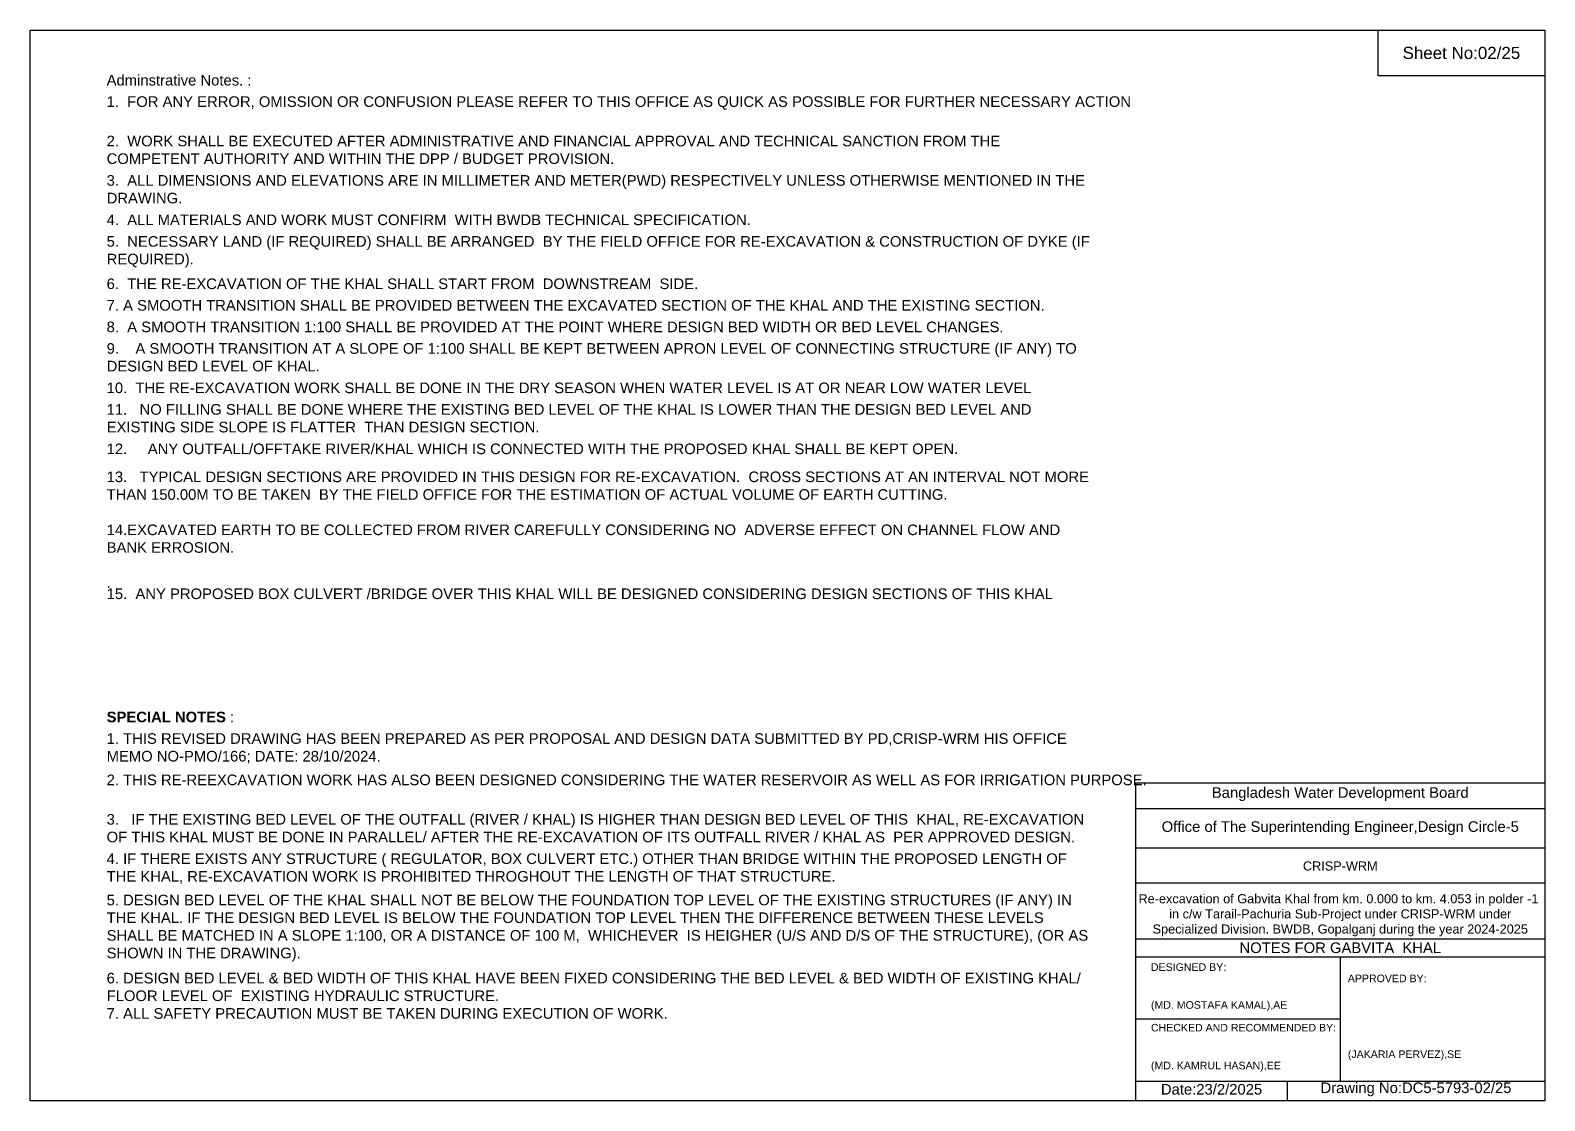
# Model space of a CAD drawing. Header units: feet. Extents: x 91000 to 358000, y -12982 to 34.
# Drawn here: x 110000 to 118000, y -5656 to 0 of the extents above; entities that cross this region are included whole.
import ezdxf

# ---------------------------------------------------------------- set-up
doc = ezdxf.new("R2010")
doc.units = ezdxf.units.FT
doc.header["$LTSCALE"] = 7
doc.header["$MEASUREMENT"] = 0
doc.styles.get("Standard").update_dxf_attribs({"font": 'arial.ttf'})

msp = doc.modelspace()

# ---------------------------------------------------------------- linework, layer by layer
for points in [[(110000, 0), (118000, 0), (118000, -5656), (110000, -5656)], [(117120, 0), (118000, 0), (118000, -240), (117120, -240)]]:
    msp.add_lwpolyline(points, close=True)
for points in [[(115840, -5656), (115840, -3976), (118000, -3976)], [(115840, -4112), (118000, -4112)], [(115840, -4320), (118000, -4320)], [(115840, -4504), (118000, -4504)], [(115840, -4800), (118000, -4800)], [(115840, -4896), (118000, -4896)], [(116920, -4896), (116920, -5552)], [(115840, -5224), (116920, -5224)], [(115840, -5552), (118000, -5552)], [(116640, -5552), (116640, -5656)]]:
    msp.add_lwpolyline(points)

# ---------------------------------------------------------------- texts
at = {"attachment_point": 5}
for s, insert, char_height in [('Sheet No:02/25', (117560, -120), 64), ('Bangladesh Water Development Board', (116920, -4036), 56), ('Office of The Superintending Engineer,Design Circle-5', (116920, -4216), 56)]:
    msp.add_mtext(s, dxfattribs=dict(at, insert=insert, char_height=char_height))
for s, insert, char_height, width, attachment_point in [('Adminstrative Notes. :', (110403.3, -235.8), 56, 5200, 1), ('1.  FOR ANY ERROR, OMISSION OR CONFUSION PLEASE REFER TO THIS OFFICE AS QUICK AS POSSIBLE FOR FURTHER NECESSARY ACTION', (110403.3, -348.8), 56, 5200, 1), ('2.  WORK SHALL BE EXECUTED AFTER ADMINISTRATIVE AND FINANCIAL APPROVAL AND TECHNICAL SANCTION FROM THE COMPETENT AUTHORITY AND WITHIN THE DPP / BUDGET PROVISION. ', (110403.3, -557), 56, 5200, 1), ('3.  ALL DIMENSIONS AND ELEVATIONS ARE IN MILLIMETER AND METER(PWD) RESPECTIVELY UNLESS OTHERWISE MENTIONED IN THE DRAWING.', (110403.3, -765.3), 56, 5200, 1), ('4.  ALL MATERIALS AND WORK MUST CONFIRM  WITH BWDB TECHNICAL SPECIFICATION.', (110403.3, -973.5), 56, 5200, 1), ('5.  NECESSARY LAND (IF REQUIRED) SHALL BE ARRANGED  BY THE FIELD OFFICE FOR RE-EXCAVATION & CONSTRUCTION OF DYKE (IF REQUIRED).', (110403.3, -1087.5), 56, 5200, 1), ('6.  THE RE-EXCAVATION OF THE KHAL SHALL START FROM  DOWNSTREAM  SIDE.', (110403.3, -1311.3), 56, 5200, 1), ('7. A SMOOTH TRANSITION SHALL BE PROVIDED BETWEEN THE EXCAVATED SECTION OF THE KHAL AND THE EXISTING SECTION.', (110403.3, -1425.2), 56, 5200, 1), ('8.  A SMOOTH TRANSITION 1:100 SHALL BE PROVIDED AT THE POINT WHERE DESIGN BED WIDTH OR BED LEVEL CHANGES.', (110403.3, -1539.2), 56, 5200, 1), ('9.    A SMOOTH TRANSITION AT A SLOPE OF 1:100 SHALL BE KEPT BETWEEN APRON LEVEL OF CONNECTING STRUCTURE (IF ANY) TO DESIGN BED LEVEL OF KHAL.', (110403.3, -1653.1), 56, 5200, 1), ('10.  THE RE-EXCAVATION WORK SHALL BE DONE IN THE DRY SEASON WHEN WATER LEVEL IS AT OR NEAR LOW WATER LEVEL', (110403.3, -1861.4), 56, 5200, 1), ('11.   NO FILLING SHALL BE DONE WHERE THE EXISTING BED LEVEL OF THE KHAL IS LOWER THAN THE DESIGN BED LEVEL AND EXISTING SIDE SLOPE IS FLATTER  THAN DESIGN SECTION.', (110403.3, -1975.3), 56, 5200, 1), ('12.     ANY OUTFALL/OFFTAKE RIVER/KHAL WHICH IS CONNECTED WITH THE PROPOSED KHAL SHALL BE KEPT OPEN.', (110403.3, -2183.6), 56, 5200, 1), ('13.   TYPICAL DESIGN SECTIONS ARE PROVIDED IN THIS DESIGN FOR RE-EXCAVATION.  CROSS SECTIONS AT AN INTERVAL NOT MORE THAN 150.00M TO BE TAKEN  BY THE FIELD OFFICE FOR THE ESTIMATION OF ACTUAL VOLUME OF EARTH CUTTING. ^J^J14.EXCAVATED EARTH TO BE COLLECTED FROM RIVER CAREFULLY CONSIDERING NO  ADVERSE EFFECT ON CHANNEL FLOW AND BANK ERROSION.^J^J.', (110403.3, -2331.4), 56, 5200, 1), ('15.  ANY PROPOSED BOX CULVERT /BRIDGE OVER THIS KHAL WILL BE DESIGNED CONSIDERING DESIGN SECTIONS OF THIS KHAL', (110403.3, -2949.4), 56, 5200, 1), ('{\\fArial|b1|i0|c0|p34;SPECIAL NOTES} :', (110403.3, -3600.4), 56, 5200, 1), ('1. THIS REVISED DRAWING HAS BEEN PREPARED AS PER PROPOSAL AND DESIGN DATA SUBMITTED BY PD,CRISP-WRM HIS OFFICE MEMO NO-PMO/166; DATE: 28/10/2024. ', (110403.3, -3714.3), 56, 5200, 1), ('2. THIS RE-REEXCAVATION WORK HAS ALSO BEEN DESIGNED CONSIDERING THE WATER RESERVOIR AS WELL AS FOR IRRIGATION PURPOSE.  ', (110403.3, -3932.7), 56, 5200, 1), ('3.   IF THE EXISTING BED LEVEL OF THE OUTFALL (RIVER / KHAL) IS HIGHER THAN DESIGN BED LEVEL OF THIS  KHAL, RE-EXCAVATION OF THIS KHAL MUST BE DONE IN PARALLEL/ AFTER THE RE-EXCAVATION OF ITS OUTFALL RIVER / KHAL AS  PER APPROVED DESIGN.^J', (110403.3, -4141), 56, 5200, 1), ('4. IF THERE EXISTS ANY STRUCTURE ( REGULATOR, BOX CULVERT ETC.) OTHER THAN BRIDGE WITHIN THE PROPOSED LENGTH OF THE KHAL, RE-EXCAVATION WORK IS PROHIBITED THROGHOUT THE LENGTH OF THAT STRUCTURE.', (110403.3, -4349.2), 56, 5200, 1), ('CRISP-WRM', (116920, -4416), 48, 2240, 5), ('5. DESIGN BED LEVEL OF THE KHAL SHALL NOT BE BELOW THE FOUNDATION TOP LEVEL OF THE EXISTING STRUCTURES (IF ANY) IN THE KHAL. IF THE DESIGN BED LEVEL IS BELOW THE FOUNDATION TOP LEVEL THEN THE DIFFERENCE BETWEEN THESE LEVELS SHALL BE MATCHED IN A SLOPE 1:100, OR A DISTANCE OF 100 M,  WHICHEVER  IS HEIGHER (U/S AND D/S OF THE STRUCTURE), (OR AS SHOWN IN THE DRAWING).^J', (110403.3, -4567.6), 56, 5200, 1), ('Re-excavation of Gabvita Khal from km. 0.000 to km. 4.053 in polder -1  in c/w Tarail-Pachuria Sub-Project under CRISP-WRM under Specialized Division. BWDB, Gopalganj during the year 2024-2025', (116920, -4676), 48, 2160, 5), ('NOTES FOR GABVITA  KHAL', (116920, -4848), 56, 2240, 5), ('DESIGNED BY:^J^J^J(MD. MOSTAFA KAMAL),AE', (115920, -5056), 40, 1120, 4), ('6. DESIGN BED LEVEL & BED WIDTH OF THIS KHAL HAVE BEEN FIXED CONSIDERING THE BED LEVEL & BED WIDTH OF EXISTING KHAL/ FLOOR LEVEL OF  EXISTING HYDRAULIC STRUCTURE.\\P7. ALL SAFETY PRECAUTION MUST BE TAKEN DURING EXECUTION OF WORK.', (110403.3, -4980.1), 56, 5200, 1), ('APPROVED BY:^J^J^J^J^J^J(JAKARIA PERVEZ),SE', (116960, -5216), 40, 1120, 4), ('CHECKED AND RECOMMENDED BY:^J^J^J(MD. KAMRUL HASAN),EE', (115920, -5376), 40, 1120, 4), ('Date:23/2/2025 ', (116240, -5596), 56, 1120, 5), ('Drawing No:DC5-5793-02/25', (117320, -5596), 56, 1760, 5)]:
    msp.add_mtext(s, dxfattribs=dict(insert=insert, char_height=char_height, width=width, attachment_point=attachment_point))

doc.saveas('drawing.dxf')
